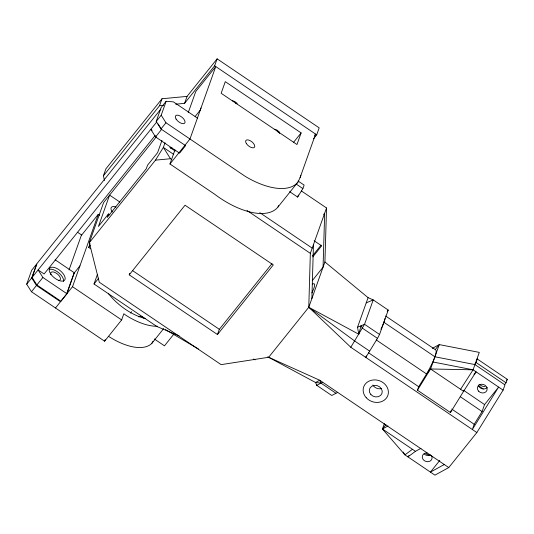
<?xml version="1.0" encoding="UTF-8"?>
<svg xmlns="http://www.w3.org/2000/svg" width="534" height="534" viewBox="0 0 534 534"><rect width="100%" height="100%" fill="white"/><g stroke="black" fill="none" stroke-linecap="round" stroke-linejoin="round"><path stroke-width="0.8" d="M301.476 191.018L326.534 207.973L310.341 253.356L308.779 307.257L268.682 357.273L221.116 364.635L99.284 282.212L89.318 242.676L103.596 202.6L156.355 136.791M311.883 298.546L313.458 244.619M383.886 322.256L434.91 356.779L474.953 364.589L504.964 384.894L503.101 390.12L476.842 432.553L350.785 347.254L308.779 307.257L324.919 261.967L326.534 207.973M300.862 175.439L300.095 177.595M369.615 351.105L354.609 340.952L308.779 307.257L358.775 334.224L361.031 325.78L362.486 328.223L377.491 338.376L365.797 357.406L366.324 355.918M26.7 284.201L31.66 270.271L36.666 264.016L31.713 277.947L26.7 284.201L31.466 291.744L104.611 341.206L121.652 319.933L123.848 313.752L125.937 315.294A48.027 23.216 38.7 0 0 157.497 326.261M55.135 259.804L74.359 272.821L66.91 293.727L60.896 301.229L36.866 284.962L32.1 277.413L37.066 263.476L160.767 109.183M69.033 269.924L81.255 235.581L98.289 214.308L99.671 215.242M104.47 180.505L103.429 175.773L105.906 168.817L162.022 98.75L187.054 96.387L217.118 58.847L319.185 127.866L316.709 134.828L313.598 138.713M66.503 294.221L73.939 273.328L79.953 265.819M55.483 307.984L72.517 286.711L98.289 214.308M90.74 248.797L88.697 247.416L90.046 243.644M109.83 214.875L108.462 213.954L107.221 217.438L146.323 168.664L147.558 165.18L157.583 152.677L161.969 140.409M179.13 335.859L156.883 326.501L94.017 283.995L97.335 274.683M103.429 175.773L159.546 105.705L162.022 98.75M152.123 130.283L150.788 129.382L155.554 136.924L179.578 153.151L185.585 145.648L160.974 128.981L156.208 121.438L161.168 107.514L166.154 101.286L173.396 101.867L197.413 118.107M156.208 121.438L161.195 115.217L166.154 101.286M175.693 104.183L184.577 103.349L187.054 96.387M104.611 341.206L105.165 339.657M129.221 274.843L185.044 205.216L273.281 264.917L217.465 334.544L129.221 274.843L129.755 273.348M314.559 135.356L315.587 134.074L300.028 177.782L297.999 182.014L277.98 207.005A61.176 29.57 38.7 0 1 214.461 194.082L169.959 163.991L174.965 149.927M188.228 112.667L195.744 91.561L215.763 66.57L189.977 139L169.959 163.991M184.577 103.349L214.641 65.809L217.118 58.847M217.465 334.544L219.327 329.311L272.02 263.589M301.103 132.919L296.964 144.54L221.149 93.276L225.288 81.655L301.103 132.919L293.4 142.531M289.635 191.659L297.638 197.079L298.379 194.99M358.775 334.224L357.526 327.269L368.08 297.652L324.919 261.967M377.491 338.376L379.547 334.451L388.231 310.06L373.226 299.908L368.08 297.652M476.842 432.553L448.774 467.564L434.93 475.153L404.919 454.841L382.444 428.996L384.38 423.575M417.441 390.187L418.683 386.703L426.559 373.98L430.564 368.974L439.255 344.59L479.292 352.393L473.091 369.815L460.595 389.293L463.585 391.315L450.456 412.528L417.441 390.187L430.564 368.974L473.091 369.815L503.101 390.12M450.456 412.528L451.203 410.439M475.026 363.767L476.048 362.493L477.289 359.008L507.3 379.32L506.058 382.798L504.53 384.714M474.205 424.276L472.343 429.51L498.602 387.077L484.565 404.578L482.082 411.547L474.205 424.276L451.697 409.044M165.026 142.758L163.357 147.411L155.481 160.147L89.318 242.676M297.638 197.079L302.885 188.595L304.133 185.104L298.132 181.046M277.98 207.005L278.661 205.597M108.896 336.56A48.027 23.216 38.7 0 0 151.87 343.329L153.011 341.259M350.785 347.254L364.535 324.298L373.226 299.908L366.217 302.878M463.585 391.315L476.088 371.838L474.012 374.421M201.011 107.995L200.27 110.091L195.137 116.499M32.1 277.413L156.802 121.879M155.227 135.396L44.122 273.975L38.114 269.917L42.88 277.46L66.91 293.727M160.974 128.981L165.961 122.76L161.195 115.217M31.466 291.744L36.472 285.483L31.713 277.947M36.866 284.962L42.88 277.46M155.554 136.924L161.562 129.415L158.104 123.935M108.462 213.954L98.436 226.463L109.603 195.104L119.85 202.032M88.697 247.416L90.259 245.466M170.853 148.686L171.861 147.424M73.358 274.069L74.359 272.821M94.017 283.995L98.69 278.161M151.87 343.329L163.744 328.503M173.764 334.244L164.472 345.845L154.286 338.957M323.671 214.448L324.672 213.199L323.057 267.187L312.243 280.677M312.483 255.833L321.061 245.133M312.777 256.914L321.642 245.854L314.139 240.774M387.23 311.315L388.231 310.06M376.223 339.918L426.559 373.98A48.527 7.022 -55.9 0 0 435.243 349.59L439.255 344.59L432.333 348.382M420.999 448.3L415.459 451.337L382.444 428.996L385.955 424.617M476.261 360.283L477.289 359.008M408.957 455.575L407.916 456.87L415.459 451.337M439.782 460.435L430.431 472.103L444.275 464.52M506.279 380.595L507.3 379.32M412.462 449.308L404.919 454.841L403.217 452.051M322.716 382.264L316.715 385.314L315.561 382.511L267.761 356.812M337.722 392.423L331.721 395.467L316.715 385.314L316.415 384.313M382.444 428.996L387.984 425.958M357.526 327.269L364.535 324.298L379.547 334.451M159.546 105.705L163.584 105.325M155.481 160.147L170.5 158.732L171.881 159.666M335.873 393.191L320.867 383.038L315.561 382.511L319.712 380.235L448.774 467.564M433.047 362.005L473.091 369.815M268.682 357.273L319.712 380.235L320.867 383.038M165.353 329.578L198.434 348.976M214.641 65.809L316.709 134.828M296.216 184.083L302.885 188.595M165.961 122.76L245.32 176.42A61.176 29.57 38.7 0 0 297.999 182.014M169.812 147.404L175.159 151.022M173.697 154.406L163.357 147.411L170.5 158.732M259.831 212.686L312.203 248.123M476.048 362.493L506.058 382.798M246.968 210.469L310.341 253.356M385.601 315.994L435.243 349.59M478.457 385.728L483.237 388.959M430.564 368.974L460.595 389.293M368.347 352.647L418.683 386.703M77.543 232.243L81.682 235.047M132.465 270.544L219.327 329.311M253.657 358.955L255.018 359.876M72.517 286.711L121.652 319.933M36.472 285.483L60.496 301.723M463.459 390.221L484.565 404.578M460.301 396.722L482.082 411.547M485.159 386.529A5.861 5.06 19.6 0 1 479.692 384.427M430.344 454.901A5.861 5.06 19.6 0 1 426.005 453.773M50.917 274.743A5.861 2.837 38.7 0 1 53.634 272.013A5.861 2.837 38.7 0 1 59.888 276.859A5.861 2.837 38.7 0 1 58.266 280.43M49.602 269.303A9.552 4.619 38.7 0 1 59.161 273.141A9.552 4.619 38.7 0 1 63.406 281.458M112.334 212.038A7.322 3.544 38.7 0 1 116.038 207.145M312.584 284.115A31.132 4.506 -55.9 0 1 311.896 292.919M372.859 385.034A6.562 5.2 23.1 0 0 379.934 388.799A6.675 5.293 23.1 0 0 381.51 388.532M430.037 455.122A4.98 4.299 19.6 0 1 424.116 453.907M431.445 455.522A4.98 4.299 19.6 0 1 428.835 461.576A4.98 4.299 19.6 0 1 422.341 457.665A4.98 4.299 19.6 0 1 427.207 452.972M487.262 387.344A4.98 4.299 19.6 0 1 482.222 388.779A4.98 4.299 19.6 0 1 478.364 385.034M384.947 318.564A48.527 7.022 -55.9 0 1 382.211 326.421M381.917 327.082A48.527 7.022 -55.9 0 1 380.956 329.151M131.397 311.629A13.55 6.548 38.7 0 1 130.429 313.037M237.036 103.135A5.494 4.746 19.6 0 1 235.694 103.429M279.062 131.558A5.494 4.746 19.6 0 1 277.727 131.851M232.51 100.813A5.494 4.746 19.6 0 1 237.016 103.856M274.543 129.235A5.494 4.746 19.6 0 1 279.502 133.507M145.415 318.518A38.455 18.59 38.7 0 1 108.569 293.733M138.84 316.942A4.032 1.949 38.7 0 1 144.387 318.638M50.496 273.628A9.552 4.619 38.7 0 0 64.32 280.457A9.552 4.619 38.7 0 0 56.717 268.402A9.552 4.619 38.7 0 0 50.496 273.628M370.883 394.566A6.595 5.687 19.6 0 0 381.923 393.531A6.595 5.687 19.6 0 0 374.501 385.394A6.595 5.687 19.6 0 0 370.883 394.566M478.591 391.175A4.98 4.299 19.6 0 0 486.928 390.394A4.98 4.299 19.6 0 0 481.321 384.246A4.98 4.299 19.6 0 0 478.591 391.175M366.271 397.777A12.816 11.067 19.6 0 0 387.731 395.761A12.816 11.067 19.6 0 0 373.306 379.948A12.816 11.067 19.6 0 0 366.271 397.777M246.348 143.539A5.494 2.657 38.7 0 0 254.297 147.464A5.494 2.657 38.7 0 0 249.925 140.535A5.494 2.657 38.7 0 0 246.348 143.539M176.087 119.089A5.861 2.83 38.7 0 0 184.57 123.274A5.861 2.83 38.7 0 0 179.898 115.885A5.861 2.83 38.7 0 0 176.087 119.089"/></g></svg>
